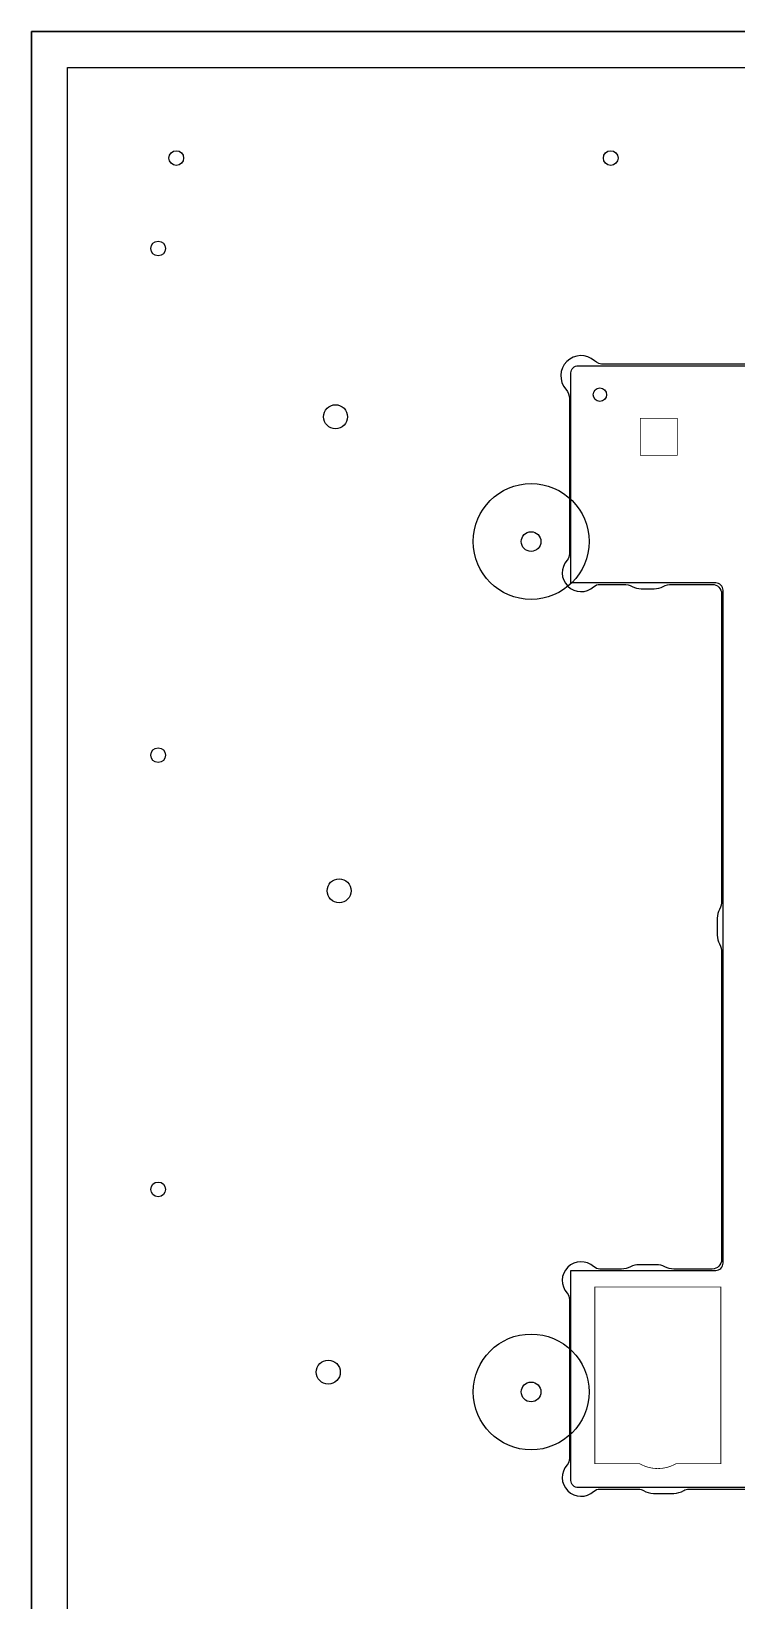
# Model space of a CAD drawing. Extents: x -225 to 380, y -363 to 289.
# Drawn here: x -215.9 to -92.2, y 4 to 279.4 of the extents above; entities that cross this region are included whole.
import ezdxf

# ---------------------------------------------------------------- set-up
doc = ezdxf.new("R2010")
doc.units = 0
doc.header["$MEASUREMENT"] = 0
for name, color, linetype in [('1_0_PALLET', 7, 'CONTINUOUS'), ('1_1_BARRENOS', 100, 'CONTINUOUS'), ('1_2_CAV_PCB', 140, 'CONTINUOUS'), ('1_5_CAJA_PISADOR', 8, 'CONTINUOUS'), ('_G01-IND-2BOT_OUTLINE_PART', 7, 'CONTINUOUS'), ('_G01-IND-3GEN_OUTLINE', 7, 'CONTINUOUS')]:
    doc.layers.add(name, color=color, linetype=linetype)

msp = doc.modelspace()

# ---------------------------------------------------------------- linework, layer by layer
at = {"layer": '1_0_PALLET', "linetype": 'Continuous'}
msp.add_lwpolyline([(192.9638, 259.81542), (192.9638, 279.40001), (-215.90001, 279.40001), (-215.90001, -279.40001), (192.9638, -279.40001), (-215.90001, -279.40001), (-215.90001, 279.40001), (192.9638, 279.40001), (192.9638, 259.89285, -0.192690009), (192.4728, 258.66611, 0.976311396), (195.1661, 255.97281, -0.192689488), (196.39284, 256.4638), (215.90001, 256.4638), (215.90001, -256.4638), (196.39285, -256.4638, -0.192690009), (195.16611, -255.9728, 0.976311396), (192.47281, -258.6661, -0.192689488), (192.9638, -259.89284), (192.9638, -279.40001), (192.9638, -259.81542)], format="xyb", dxfattribs=at)
at = {"layer": '1_0_PALLET', "color": 4}
msp.add_lwpolyline([(209.54999, -273.05001), (-209.55001, -273.05001), (-209.55001, 273.05001), (209.54999, 273.05001)], close=True, dxfattribs=at)
at = {"layer": '1_1_BARRENOS', "linetype": 'Continuous'}
for centre, radius in [((-190.50001, 257.175), 1.28905), ((-114.30001, 257.175), 1.28905), ((-193.67501, 241.3), 1.28905), ((-116.20501, 215.646), 1.1811), ((-162.56913, 211.77706), 2.1082), ((-128.27001, 189.88265), 1.7272), ((-193.67501, 152.4), 1.28905), ((-161.93413, 128.5908), 2.1082), ((-193.67501, 76.2), 1.28905), ((-163.83913, 44.13706), 2.1082), ((-128.27001, 40.65765), 1.7272)]:
    msp.add_circle(centre, radius, dxfattribs=at)
at = {"layer": '1_2_CAV_PCB', "linetype": 'Continuous'}
msp.add_lwpolyline([(96.13899, 220.98), (-115.47488, 220.98, -0.182675814), (-117.15494, 221.615, 0.939220534), (-122.17401, 216.59592, -0.182675814), (-121.53901, 214.91587), (-121.53901, 187.71575, -0.185166809), (-121.96234, 186.61184, 0.948332246), (-117.29917, 181.94867, -0.185167047), (-116.19525, 182.372), (-112.06389, 182.372, -0.12182779), (-110.5247, 181.99132, 0.12182779), (-108.98551, 181.61064), (-106.6605, 181.61064, 0.12182779), (-105.12131, 181.99132, -0.12182779), (-103.58212, 182.372), (-96.52001, 182.372, -0.414213562), (-94.86901, 180.721), (-94.86901, 126.87318, -0.121881008), (-95.25001, 125.33337, 0.121909839), (-95.63102, 123.79319), (-95.63068, 120.80853, 0.121824232), (-95.24984, 119.26942, -0.121853062), (-94.86901, 117.72994), (-94.86901, 63.881, -0.414213562), (-96.52001, 62.23), (-103.25177, 62.23, -0.121853955), (-104.79126, 62.61084, 0.121853955), (-106.33075, 62.99169), (-109.31526, 62.99169, 0.121853955), (-110.85475, 62.61084, -0.121853955), (-112.39424, 62.23), (-116.19525, 62.23, -0.185167047), (-117.29917, 62.65334, 0.948332681), (-121.96234, 57.99017, -0.185167047), (-121.53901, 56.88625), (-121.53901, 28.96576, -0.185167047), (-121.96234, 27.86184, 0.948332681), (-117.29917, 23.19867, -0.185167047), (-116.19525, 23.622), (-109.44665, 23.622, -0.14144966), (-108.56677, 23.368, 0.14144966), (-106.80701, 22.86), (-103.25101, 22.86, 0.14144966), (-101.49124, 23.368, -0.14144966), (-100.61136, 23.622), (-62.20164, 23.622, -0.141388305)], format="xyb", dxfattribs=at)
at = {"layer": '1_5_CAJA_PISADOR', "color": 8}
for centre in [(-128.27001, 189.88265), (-128.27001, 40.65765)]:
    msp.add_circle(centre, 10.16, dxfattribs=at)
at = {"layer": '_G01-IND-2BOT_OUTLINE_PART', "linetype": 'Continuous', "const_width": 0.127}
for points in [[(-109.11841, 205.0034), (-102.61601, 205.0034), (-102.61601, 211.5058), (-109.11841, 211.5058), (-109.11841, 205.0034)], [(-117.09401, 28.067), (-109.22026, 28.067), (-109.18522, 28.04706), (-108.86814, 27.87834), (-108.54202, 27.72782), (-108.20792, 27.59598), (-107.86689, 27.48324), (-107.52004, 27.38996), (-107.16847, 27.31644), (-106.8133, 27.26292), (-106.45568, 27.22957), (-106.09674, 27.21649), (-105.73763, 27.22372), (-105.37951, 27.25124), (-105.02352, 27.29897), (-104.6708, 27.36675), (-104.32247, 27.45437), (-103.97966, 27.56154), (-103.64345, 27.68792), (-103.31492, 27.83311), (-102.99513, 27.99663), (-102.9048, 28.04706), (-102.86976, 28.067), (-94.99601, 28.067), (-94.99601, 59.055), (-117.09401, 59.055), (-117.09401, 28.067)]]:
    msp.add_lwpolyline(points, dxfattribs=at)
at = {"layer": '_G01-IND-3GEN_OUTLINE', "linetype": 'Continuous'}
msp.add_lwpolyline([(24.77988, 22.7999), (24.76499, 10.414), (5.07999, 9.271), (-17.22121, 9.271), (-36.19501, 10.414), (-36.19501, 22.606, 0.4142136), (-37.46501, 23.876), (-39.24301, 23.876), (-39.24301, 24.003, 0.4142136), (-40.25901, 25.019), (-47.11701, 25.019, 0.4142136), (-48.13301, 24.003), (-48.13301, 23.876), (-120.01501, 23.876, -0.4142136), (-121.28501, 25.146), (-121.28501, 61.976), (-95.88501, 61.976, 0.4142136), (-94.61501, 63.246), (-94.61501, 181.356, 0.4142136), (-95.88501, 182.626), (-121.28501, 182.626), (-121.28501, 219.456, -0.4142136), (-120.01501, 220.726), (-48.13301, 220.726)], format="xyb", dxfattribs=at)

doc.saveas('drawing.dxf')
